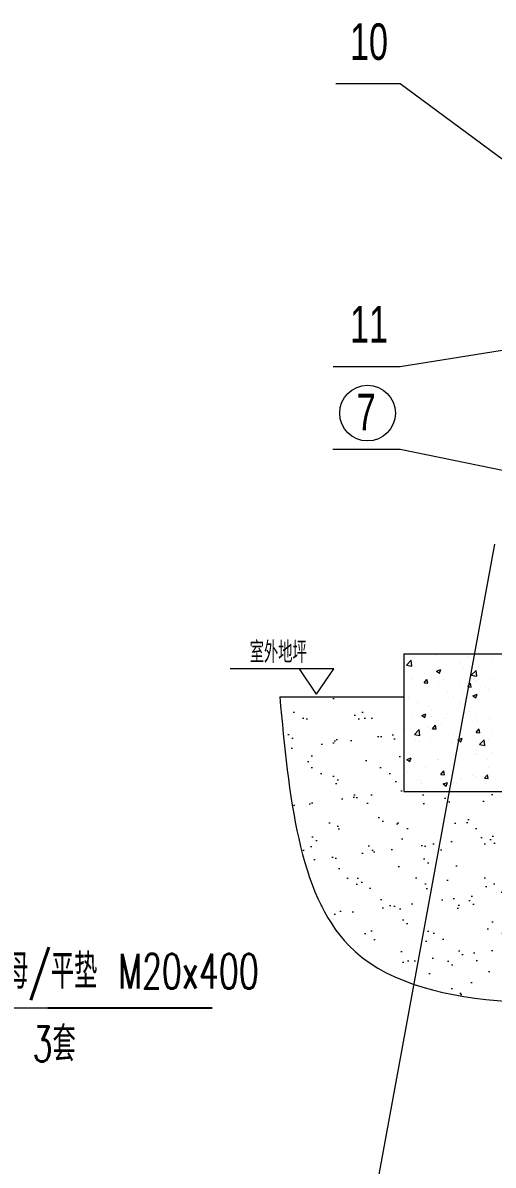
# Model space of a CAD drawing. Header units: millimetres. Extents: x 3108 to 3702, y 1162 to 1582.
# Drawn here: x 3328.6 to 3382.7, y 1321.2 to 1452.6 of the extents above; entities that cross this region are included whole.
import ezdxf

# ---------------------------------------------------------------- set-up
doc = ezdxf.new("R2010")
doc.units = ezdxf.units.MM
doc.layers.add('1', color=1, linetype='Continuous', lineweight=18, true_color=0xff0000)
doc.layers.add('2', color=2, linetype='Continuous', lineweight=18, true_color=0xffff00)
doc.styles.add('HZ', font='txt.shx', dxfattribs={"width": 0.67, "bigfont": 'hztxt.shx'})
doc.styles.get("Standard").update_dxf_attribs({"font": 'arial.ttf'})
doc.styles.add('STYLE1', font='txt.shx', dxfattribs={"width": 0.67, "bigfont": 'hztxt.shx'})

msp = doc.modelspace()

# ---------------------------------------------------------------- hatches: boundary and pattern name
at = {"layer": '2'}
h = msp.add_hatch(dxfattribs=at)
h.set_pattern_fill('AR-SAND', color=256, scale=0.1, style=0)
h.set_pattern_definition([(37.5, (2391.516, 728.7766), (-0.160003, 4.894132), [0, -3.8608, 0, -4.318, 0, -4.1275]), (7.5, (2391.516, 728.7766), (4.495233, 7.16825), [0, -2.0828, 0, -3.4798, 0, -1.3335]), (327.5, (2388.392, 728.7766), (7.909924, 0.014372), [0, -1.27, 0, -4.572, 0, -5.969]), (317.5, (2388.392, 728.7766), (7.635565, 2.229293), [0, -0.635, 0, -2.9972, 0, -3.429])])
edge = h.paths.add_edge_path(flags=0)
edge.add_spline(control_points=[(3358.16239, 1375.08889), (3359.21008, 1363.7812), (3361.66873, 1337.24492), (3409.10818, 1341.72807), (3441.47138, 1335.02829), (3466.98144, 1352.16319), (3470.88229, 1366.17375), (3473.36446, 1375.08889)], knot_values=[0, 0, 0, 0, 30.119609414, 70.683107425, 115.86108301, 131.372832262, 158.512815981, 158.512815981, 158.512815981, 158.512815981], weights=[1, 1, 1, 1, 1, 1, 1, 1], degree=3, periodic=0)
edge.add_line((3473.36446, 1375.08889), (3456.91088, 1375.08889))
edge.add_line((3456.91088, 1375.08889), (3456.91088, 1364.21464))
edge.add_line((3456.91088, 1364.21464), (3372.44356, 1364.21464))
edge.add_line((3372.44356, 1364.21464), (3372.44356, 1375.08889))
edge.add_line((3372.44356, 1375.08889), (3358.16239, 1375.08889))

# ---------------------------------------------------------------- linework, layer by layer
for p, q in [((3331.45719, 1339.32906), (3341.78396, 1339.32906)), ((3341.78396, 1339.32906), (3350.39476, 1339.32906))]:
    msp.add_line(p, q)
at = {"layer": '1', "lineweight": 0}
for p, q in [((3372.44356, 1380.05426), (3372.44356, 1364.21464)), ((3372.44356, 1380.05426), (3456.91088, 1380.05426)), ((3358.16239, 1375.08889), (3372.44356, 1375.08889)), ((3372.44356, 1364.21464), (3456.91088, 1364.21464))]:
    msp.add_line(p, q, dxfattribs=at)
msp.add_open_spline([(3358.16239, 1375.08889), (3359.21008, 1363.7812), (3361.66873, 1337.24492), (3409.10818, 1341.72807), (3441.47138, 1335.02829), (3466.98144, 1352.16319), (3470.88229, 1366.17375), (3473.36446, 1375.08889)], degree=3, knots=[0, 0, 0, 0, 1307.024754194, 3067.256611403, 5027.731318145, 5700.855593265, 6878.581043216, 6878.581043216, 6878.581043216, 6878.581043216], dxfattribs=at)
at = {"layer": '2', "ltscale": 0.5}
for p, q in [((3372.02983, 1445.64087), (3364.61221, 1445.64087)), ((3401.48023, 1423.78029), (3372.02983, 1445.64087)), ((3432.23011, 1422.65976), (3372.02983, 1413.06894)), ((3372.02983, 1413.06894), (3364.31233, 1413.06894)), ((3372.02983, 1403.56016), (3364.2674, 1403.56016)), ((3414.67722, 1394.73956), (3372.02983, 1403.56016)), ((3382.85372, 1392.68235), (3364.33904, 1291.63673))]:
    msp.add_line(p, q, dxfattribs=at)
at = {"layer": '2'}
for p, q in [((3372.73537, 1378.73853), (3373.28059, 1379.30677)), ((3372.73537, 1378.73853), (3373.35793, 1378.64198)), ((3373.35697, 1378.64011), (3373.27963, 1379.3049)), ((3376.15094, 1379.8763), (3376.15094, 1379.8763)), ((3378.99894, 1379.09644), (3378.99894, 1379.09644)), ((3379.88769, 1379.71842), (3379.88769, 1379.71842)), ((3382.53468, 1379.54457), (3382.53468, 1379.54457)), ((3364.37621, 1378.32001), (3352.43548, 1378.32001)), ((3362.39542, 1375.40632), (3360.41464, 1378.32001)), ((3362.39542, 1375.40632), (3364.37621, 1378.32001)), ((3374.86785, 1377.73656), (3374.86785, 1377.73656)), ((3375.40488, 1378.60357), (3375.40488, 1378.60357)), ((3376.19409, 1378.04599), (3376.68422, 1378.23414)), ((3376.19409, 1378.04599), (3376.54229, 1377.81113)), ((3376.54136, 1377.80868), (3376.68329, 1378.23169)), ((3379.28871, 1378.31858), (3379.28871, 1378.31858)), ((3380.20606, 1377.5799), (3380.75128, 1378.14814)), ((3380.20606, 1377.5799), (3380.82861, 1377.48335)), ((3380.54072, 1377.42553), (3380.54072, 1377.42553)), ((3380.82765, 1377.48147), (3380.75032, 1378.14626)), ((3381.04109, 1378.54929), (3381.04109, 1378.54929)), ((3373.28234, 1377.25841), (3373.28234, 1377.25841)), ((3374.7655, 1376.70359), (3375.10296, 1377.10577)), ((3374.7655, 1376.70359), (3375.1839, 1376.66699)), ((3375.18298, 1376.66453), (3375.10205, 1377.10331)), ((3375.31976, 1376.27331), (3375.31976, 1376.27331)), ((3376.45841, 1376.7248), (3376.45841, 1376.7248)), ((3377.0191, 1377.10053), (3377.0191, 1377.10053)), ((3378.91382, 1376.76618), (3378.91382, 1376.76618)), ((3379.78632, 1376.26433), (3380.12378, 1376.6665)), ((3379.78632, 1376.26433), (3380.20472, 1376.22772)), ((3380.2038, 1376.22526), (3380.12287, 1376.66404)), ((3380.75586, 1376.94264), (3380.75586, 1376.94264)), ((3381.85072, 1376.13743), (3381.85072, 1376.13743)), ((3382.44956, 1377.21431), (3382.44956, 1377.21431)), ((3373.02637, 1374.97568), (3373.02637, 1374.97568)), ((3377.44722, 1375.5577), (3377.44722, 1375.5577)), ((3378.13572, 1375.18783), (3378.13572, 1375.18783)), ((3379.1996, 1375.7884), (3379.1996, 1375.7884)), ((3380.37244, 1375.22766), (3380.86257, 1375.4158)), ((3380.37244, 1375.22766), (3380.72064, 1374.9928)), ((3380.71971, 1374.99035), (3380.86164, 1375.41335)), ((3382.21802, 1375.88857), (3382.21802, 1375.88857)), ((3382.36444, 1374.88406), (3382.36444, 1374.88406)), ((3374.05342, 1374.4871), (3374.05342, 1374.4871)), ((3375.23464, 1373.94305), (3375.23464, 1373.94305)), ((3375.65595, 1373.52356), (3375.65595, 1373.52356)), ((3378.8287, 1374.43593), (3378.8287, 1374.43593)), ((3373.39513, 1372.74117), (3373.39513, 1372.74117)), ((3374.49088, 1372.96994), (3374.98101, 1373.15809)), ((3374.49088, 1372.96994), (3374.83908, 1372.73508)), ((3374.83815, 1372.73263), (3374.98008, 1373.15564)), ((3375.60573, 1372.79682), (3375.60573, 1372.79682)), ((3377.13189, 1372.58329), (3377.13189, 1372.58329)), ((3377.35811, 1373.02752), (3377.35811, 1373.02752)), ((3378.74358, 1372.10567), (3378.74358, 1372.10567)), ((3379.39271, 1373.36568), (3379.39271, 1373.36568)), ((3380.00924, 1373.37655), (3380.00924, 1373.37655)), ((3380.80909, 1372.73814), (3380.80909, 1372.73814)), ((3380.86865, 1372.4254), (3380.86865, 1372.4254)), ((3382.27933, 1372.5538), (3382.27933, 1372.5538)), ((3372.64448, 1371.33667), (3372.64448, 1371.33667)), ((3373.66342, 1370.76107), (3374.20864, 1371.32931)), ((3374.28501, 1370.66265), (3374.20768, 1371.32744)), ((3375.14952, 1371.61279), (3375.14952, 1371.61279)), ((3375.73676, 1371.43825), (3376.07422, 1371.84042)), ((3375.73676, 1371.43825), (3376.15516, 1371.40164)), ((3376.15424, 1371.39918), (3376.0733, 1371.83796)), ((3376.72679, 1372.03741), (3376.72679, 1372.03741)), ((3380.75758, 1370.99898), (3381.09504, 1371.40116)), ((3380.75758, 1370.99898), (3381.17598, 1370.96238)), ((3381.17506, 1370.95991), (3381.09412, 1371.39869)), ((3382.5886, 1371.19768), (3382.5886, 1371.19768)), ((3373.66342, 1370.76107), (3374.28598, 1370.66452)), ((3373.76425, 1370.03593), (3373.76425, 1370.03593)), ((3374.26329, 1369.9654), (3374.26329, 1369.9654)), ((3375.51662, 1370.26664), (3375.51662, 1370.26664)), ((3378.00005, 1369.80752), (3378.00005, 1369.80752)), ((3378.16775, 1370.61567), (3378.16775, 1370.61567)), ((3378.65846, 1369.77541), (3378.65846, 1369.77541)), ((3378.66923, 1370.15161), (3379.15936, 1370.33975)), ((3378.66923, 1370.15161), (3379.01743, 1369.91675)), ((3379.0165, 1369.9143), (3379.15843, 1370.3373)), ((3381.13411, 1369.60244), (3381.67933, 1370.17067)), ((3381.13411, 1369.60244), (3381.75667, 1369.50589)), ((3381.7557, 1369.50401), (3381.67836, 1370.1688)), ((3381.73681, 1369.64963), (3381.73681, 1369.64963)), ((3382.19421, 1370.22354), (3382.19421, 1370.22354)), ((3375.0644, 1369.28254), (3375.0644, 1369.28254)), ((3380.52008, 1368.56149), (3380.52008, 1368.56149)), ((3380.74711, 1368.4368), (3380.74711, 1368.4368)), ((3382.49949, 1368.66751), (3382.49949, 1368.66751)), ((3372.78768, 1367.89389), (3373.27781, 1368.08204)), ((3372.78768, 1367.89389), (3373.13587, 1367.65903)), ((3373.13494, 1367.65658), (3373.27687, 1368.07959)), ((3373.67514, 1367.50576), (3373.67514, 1367.50576)), ((3374.97928, 1366.95228), (3374.97928, 1366.95228)), ((3376.32626, 1367.85478), (3376.32626, 1367.85478)), ((3376.43777, 1367.86076), (3376.43777, 1367.86076)), ((3378.57334, 1367.44515), (3378.57334, 1367.44515)), ((3382.10909, 1367.89328), (3382.10909, 1367.89328)), ((3382.19738, 1367.02453), (3382.19738, 1367.02453)), ((3372.90015, 1366.38843), (3372.90015, 1366.38843)), ((3374.03278, 1365.62306), (3374.03278, 1365.62306)), ((3376.63691, 1366.23055), (3376.63691, 1366.23055)), ((3376.70802, 1366.1729), (3377.04548, 1366.57508)), ((3376.70802, 1366.1729), (3377.12642, 1366.1363)), ((3377.12549, 1366.13384), (3377.04456, 1366.57262)), ((3378.11508, 1366.32379), (3378.11508, 1366.32379)), ((3378.90563, 1365.67592), (3378.90563, 1365.67592)), ((3380.37366, 1366.07266), (3380.37366, 1366.07266)), ((3380.65801, 1365.90662), (3380.65801, 1365.90662)), ((3381.72884, 1365.73364), (3382.0663, 1366.13581)), ((3381.72884, 1365.73364), (3382.14724, 1365.69703)), ((3382.02397, 1365.56303), (3382.02397, 1365.56303)), ((3382.14632, 1365.69457), (3382.06538, 1366.13335)), ((3374.37609, 1365.44816), (3374.37609, 1365.44816)), ((3374.48477, 1365.0939), (3374.48477, 1365.0939)), ((3374.89417, 1364.62202), (3374.89417, 1364.62202)), ((3376.96603, 1365.07556), (3377.45616, 1365.2637)), ((3376.96603, 1365.07556), (3377.31422, 1364.8407)), ((3377.31329, 1364.83825), (3377.45522, 1365.26125)), ((3378.11284, 1365.29027), (3378.11284, 1365.29027)), ((3378.48822, 1365.1149), (3378.48822, 1365.1149)), ((3381.8496, 1365.13239), (3381.8496, 1365.13239)), ((3312.29415, 1339.32906), (3331.45719, 1339.32906))]:
    msp.add_line(p, q, dxfattribs=at)
at = {"layer": '2', "ltscale": 0.5}
msp.add_circle((3368.25907, 1407.74133), 3.20334, dxfattribs=at)

# ---------------------------------------------------------------- texts
at = {"layer": '2', "ltscale": 0.5, "char_height": 4.2, "attachment_point": 7}
for s, insert, width in [('\\T1;{\\W0.67;10}', (3366.23929, 1448.32425), 8.04), ('\\T1;{\\W0.67;11}', (3366.23929, 1415.8632), 8.04), ('\\T1;{\\W0.67;7}', (3367.00621, 1405.76985), 4.02)]:
    msp.add_mtext(s, dxfattribs=dict(at, insert=insert, width=width))
at = {"layer": '2', "attachment_point": 7}
for s, insert, char_height, width, style in [('\\T1;室外地坪', (3354.6995, 1379.00819), 2.45, 9.849, 'STYLE1'), ('地脚螺栓/螺母/平垫 M20x400', (3310.66886, 1340.19201), 4, 48.6898571, 'HZ'), ('3套', (3329.71305, 1333.15424), 4, 48.6898571, 'HZ')]:
    msp.add_mtext(s, dxfattribs=dict(at, insert=insert, char_height=char_height, width=width, style=style))

doc.saveas('drawing.dxf')
